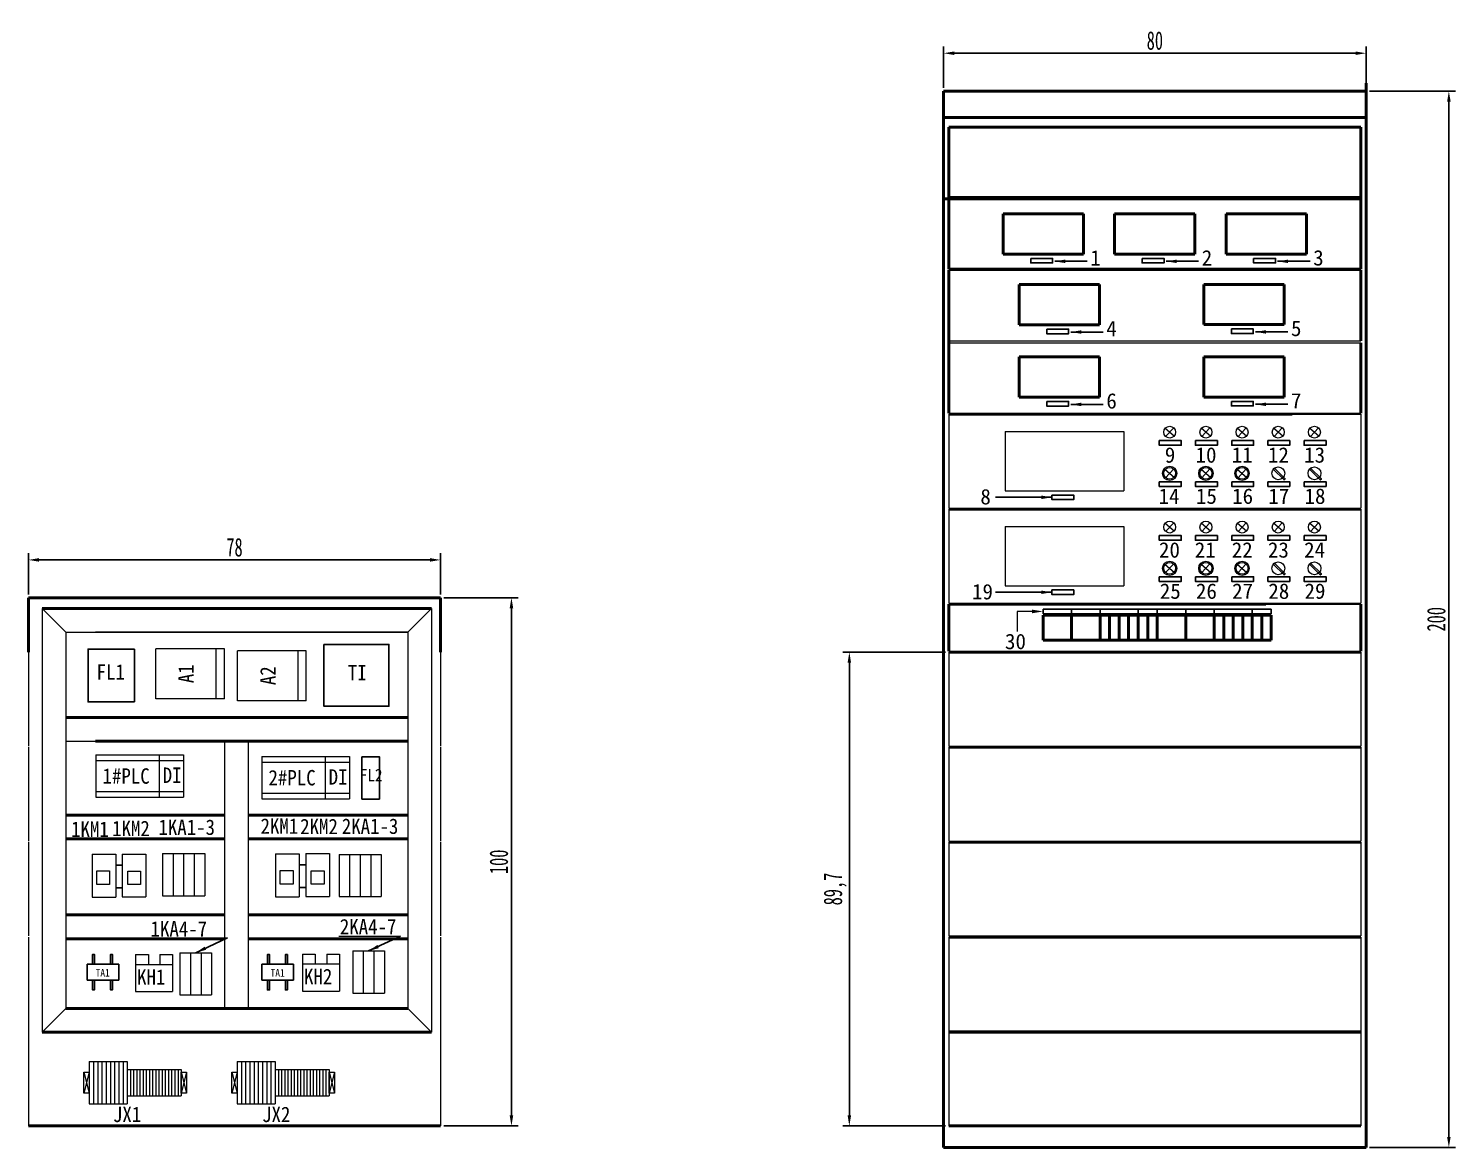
# Model space of a CAD drawing. Header units: millimetres. Extents: x 351 to 10319, y -5939 to 5511.
# Drawn here: x 587.1 to 857.3, y 862.4 to 1074.3 of the extents above; entities that cross this region are included whole.
import ezdxf

# ---------------------------------------------------------------- set-up
doc = ezdxf.new("R2010")
doc.units = ezdxf.units.MM
doc.layers.add('41', color=7, linetype='Continuous')
doc.layers.add('TEXT', color=1, linetype='Continuous', lineweight=50)
doc.styles.add('song', font='SimSun.ttf', dxfattribs={"width": 0.65})
doc.dimstyles.new('ISO-25', dxfattribs={"dimtxt": 3.5, "dimasz": 2, "dimexe": 1.25, "dimexo": 0.625, "dimtad": 1, "dimtoh": 1, "dimtxsty": 'song', "dimcen": 2.5, "dimadec": 0, "dimazin": 0, "dimtfac": 1, "dimtmove": 0, "dimatfit": 3, "dimfxl": 0, "dimarcsym": 0})

# ---------------------------------------------------------------- blocks, each defined once
blk = doc.blocks.new('*D38')
at = {"color": 0, "lineweight": -2}
for p, q in [((840.97, 1062.42), (857.26, 1062.42)), ((856.01, 1060.42), (856.01, 864.42)), ((840.97, 862.42), (857.26, 862.42))]:
    blk.add_line(p, q, dxfattribs=at)
at = {"color": 0}
for points in [[(855.68, 1060.42), (856.35, 1060.42), (856.01, 1062.42)], [(855.68, 864.42), (856.35, 864.42), (856.01, 862.42)]]:
    blk.add_solid(points, dxfattribs=at)
at = {"layer": 'Defpoints', "color": 0}
for p in [(840.34, 1062.42), (840.34, 862.42), (856.01, 862.42)]:
    blk.add_point(p, dxfattribs=at)
at = {"color": 0, "insert": (853.64, 962.42), "char_height": 3.5, "attachment_point": 5, "rotation": 90, "style": 'song'}
blk.add_mtext('200', dxfattribs=at)
blk = doc.blocks.new('*D37')
at = {"color": 0, "lineweight": -2}
for p, q in [((760.34, 1063.05), (760.34, 1070.84)), ((840.34, 1063.05), (840.34, 1070.84)), ((762.34, 1069.59), (838.34, 1069.59))]:
    blk.add_line(p, q, dxfattribs=at)
at = {"color": 0}
for points in [[(762.34, 1069.92), (762.34, 1069.26), (760.34, 1069.59)], [(838.34, 1069.92), (838.34, 1069.26), (840.34, 1069.59)]]:
    blk.add_solid(points, dxfattribs=at)
at = {"layer": 'Defpoints', "color": 0}
for p in [(840.34, 1069.59), (760.34, 1062.42), (840.34, 1062.42)]:
    blk.add_point(p, dxfattribs=at)
at = {"color": 0, "insert": (800.34, 1071.97), "char_height": 3.5, "attachment_point": 5, "style": 'song'}
blk.add_mtext('80', dxfattribs=at)
blk = doc.blocks.new('*D39')
at = {"color": 0, "lineweight": -2}
for p, q in [((760.72, 956.2), (741.24, 956.2)), ((742.49, 954.2), (742.49, 868.5)), ((760.72, 866.5), (741.24, 866.5))]:
    blk.add_line(p, q, dxfattribs=at)
at = {"color": 0}
for points in [[(742.16, 954.2), (742.82, 954.2), (742.49, 956.2)], [(742.16, 868.5), (742.82, 868.5), (742.49, 866.5)]]:
    blk.add_solid(points, dxfattribs=at)
at = {"layer": 'Defpoints', "color": 0}
for p in [(761.34, 956.2), (742.49, 866.5), (761.34, 866.5)]:
    blk.add_point(p, dxfattribs=at)
at = {"color": 0, "insert": (739.82, 911.35), "char_height": 3.5, "attachment_point": 5, "rotation": 90, "style": 'song'}
blk.add_mtext('89,7', dxfattribs=at)
blk = doc.blocks.new('*D40')
at = {"color": 0, "lineweight": -2}
for p, q in [((665.69, 966.5), (679.76, 966.5)), ((678.51, 964.5), (678.51, 868.5)), ((665.69, 866.5), (679.76, 866.5))]:
    blk.add_line(p, q, dxfattribs=at)
at = {"color": 0}
for points in [[(678.17, 964.5), (678.84, 964.5), (678.51, 966.5)], [(678.17, 868.5), (678.84, 868.5), (678.51, 866.5)]]:
    blk.add_solid(points, dxfattribs=at)
at = {"layer": 'Defpoints', "color": 0}
for p in [(665.07, 966.5), (665.07, 866.5), (678.51, 866.5)]:
    blk.add_point(p, dxfattribs=at)
at = {"color": 0, "insert": (676.13, 916.5), "char_height": 3.5, "attachment_point": 5, "rotation": 90, "style": 'song'}
blk.add_mtext('100', dxfattribs=at)
blk = doc.blocks.new('*D42')
at = {"color": 0, "lineweight": -2}
for p, q in [((587.07, 967.13), (587.07, 974.91)), ((589.07, 973.66), (663.07, 973.66)), ((665.07, 967.13), (665.07, 974.91))]:
    blk.add_line(p, q, dxfattribs=at)
at = {"color": 0}
for points in [[(589.07, 974), (589.07, 973.33), (587.07, 973.66)], [(663.07, 974), (663.07, 973.33), (665.07, 973.66)]]:
    blk.add_solid(points, dxfattribs=at)
at = {"layer": 'Defpoints', "color": 0}
for p in [(665.07, 973.66), (587.07, 966.5), (665.07, 966.5)]:
    blk.add_point(p, dxfattribs=at)
at = {"color": 0, "insert": (626.07, 976.04), "char_height": 3.5, "attachment_point": 5, "style": 'song'}
blk.add_mtext('78', dxfattribs=at)

msp = doc.modelspace()

# ---------------------------------------------------------------- linework, layer by layer
at = {"lineweight": 50}
for p, q in [((760.342, 1062.423), (840.342, 1062.423)), ((760.342, 1062.423), (760.342, 862.423)), ((840.342, 1063.913), (840.342, 884.284)), ((840.342, 1062.423), (840.342, 862.423)), ((760.342, 1057.423), (840.342, 1057.423)), ((761.342, 1055.595), (839.342, 1055.595)), ((761.342, 1055.595), (761.342, 1028.692)), ((839.342, 1055.595), (839.342, 1028.692)), ((760.342, 1042.027), (827.342, 1042.027)), ((761.342, 1042.26), (839.342, 1042.26)), ((761.342, 1042.027), (839.342, 1042.027)), ((771.621, 1039.172), (771.621, 1031.562)), ((771.621, 1039.172), (786.821, 1039.172)), ((786.821, 1039.172), (786.821, 1031.562)), ((792.726, 1039.172), (807.926, 1039.172)), ((792.726, 1039.172), (792.726, 1031.562)), ((807.926, 1039.172), (807.926, 1031.562)), ((813.831, 1039.172), (813.831, 1031.562)), ((813.831, 1039.172), (829.031, 1039.172)), ((829.031, 1039.172), (829.031, 1031.562)), ((771.621, 1031.562), (786.821, 1031.562)), ((792.726, 1031.562), (807.926, 1031.562)), ((813.831, 1031.562), (829.031, 1031.562)), ((761.342, 1028.692), (839.342, 1028.692)), ((761.342, 1028.692), (826.342, 1028.692)), ((761.342, 1028.492), (761.342, 1001.451)), ((839.342, 1028.492), (839.342, 1015.157)), ((774.659, 1025.79), (774.659, 1018.18)), ((774.659, 1025.79), (789.859, 1025.79)), ((789.859, 1025.79), (789.859, 1018.18)), ((824.825, 1025.812), (809.625, 1025.812)), ((809.625, 1025.812), (809.625, 1018.201)), ((824.825, 1025.812), (824.825, 1018.201)), ((774.659, 1018.18), (789.859, 1018.18)), ((824.825, 1018.201), (809.625, 1018.201)), ((839.342, 1014.786), (839.342, 1001.451)), ((774.659, 1012.084), (774.659, 1004.474)), ((774.659, 1012.084), (789.859, 1012.084)), ((789.859, 1012.084), (789.859, 1004.474)), ((809.625, 1012.106), (809.625, 1004.495)), ((824.825, 1012.106), (809.625, 1012.106)), ((824.825, 1012.106), (824.825, 1004.495)), ((774.659, 1004.474), (789.859, 1004.474)), ((824.825, 1004.495), (809.625, 1004.495)), ((761.342, 1001.251), (826.342, 1001.251)), ((761.342, 983.271), (839.342, 983.271)), ((761.342, 965.291), (821.342, 965.291)), ((761.342, 965.291), (761.342, 956.401)), ((839.342, 965.291), (839.342, 956.401)), ((589.642, 964.461), (663.361, 964.461)), ((779.18, 963.196), (822.38, 963.196)), ((779.18, 963.196), (779.18, 958.496)), ((784.58, 963.196), (784.58, 958.496)), ((784.58, 963.196), (784.58, 958.496)), ((789.98, 963.196), (789.98, 958.496)), ((791.78, 963.196), (791.78, 958.496)), ((793.58, 963.196), (793.58, 958.496)), ((795.38, 963.196), (795.38, 958.496)), ((797.18, 963.196), (797.18, 958.496)), ((798.98, 963.196), (798.98, 958.496)), ((800.78, 963.196), (800.78, 958.496)), ((800.78, 963.196), (800.78, 958.496)), ((806.18, 963.196), (806.18, 958.496)), ((806.18, 963.196), (806.18, 958.496)), ((811.58, 963.196), (811.58, 958.496)), ((813.38, 963.196), (813.38, 958.496)), ((815.18, 963.196), (815.18, 958.496)), ((816.98, 963.196), (816.98, 958.496)), ((818.78, 963.196), (818.78, 958.496)), ((820.58, 963.196), (820.58, 958.496)), ((822.38, 963.196), (822.38, 958.496)), ((822.38, 963.196), (822.38, 958.496)), ((779.18, 958.496), (822.38, 958.496)), ((761.342, 956.201), (839.342, 956.201)), ((594.142, 943.837), (658.861, 943.837)), ((599.761, 939.337), (658.861, 939.337)), ((761.342, 938.221), (839.342, 938.221)), ((594.142, 925.337), (617.199, 925.337)), ((617.199, 925.337), (624.17, 925.337)), ((628.67, 925.337), (658.861, 925.337)), ((594.142, 920.837), (617.199, 920.837)), ((617.199, 920.837), (624.17, 920.837)), ((628.67, 920.837), (658.861, 920.837)), ((761.342, 920.241), (839.342, 920.241)), ((594.142, 906.437), (617.199, 906.437)), ((617.199, 906.437), (624.17, 906.437)), ((628.67, 906.437), (658.861, 906.437)), ((594.142, 901.937), (617.199, 901.937)), ((617.199, 901.937), (624.17, 901.937)), ((628.67, 901.937), (658.861, 901.937)), ((761.342, 902.261), (839.342, 902.261)), ((594.142, 888.736), (658.861, 888.736)), ((589.642, 884.236), (663.361, 884.236)), ((761.342, 884.281), (839.342, 884.281)), ((761.342, 866.501), (839.342, 866.501)), ((760.342, 862.423), (840.342, 862.423))]:
    msp.add_line(p, q, dxfattribs=at)
at = {"lineweight": 20}
for p, q in [((761.342, 1028.492), (839.342, 1028.492)), ((761.342, 1015.157), (839.342, 1015.157)), ((761.342, 1014.786), (839.342, 1014.786)), ((761.342, 1001.451), (839.342, 1001.451)), ((761.342, 1001.451), (839.342, 1001.451)), ((761.342, 1001.251), (839.342, 1001.251)), ((761.342, 1001.251), (761.342, 983.471)), ((839.342, 1001.251), (839.342, 983.471)), ((771.986, 997.961), (794.486, 997.961)), ((771.986, 997.961), (771.986, 986.761)), ((794.486, 997.961), (794.486, 986.761)), ((802.29, 998.577), (804.004, 997.12)), ((802.38, 997.025), (803.914, 998.672)), ((809.144, 998.577), (810.858, 997.12)), ((809.234, 997.025), (810.768, 998.672)), ((815.997, 998.577), (817.712, 997.12)), ((816.088, 997.025), (817.621, 998.672)), ((822.851, 998.577), (824.566, 997.12)), ((822.942, 997.025), (824.475, 998.672)), ((829.705, 998.577), (831.419, 997.12)), ((829.795, 997.025), (831.329, 998.672)), ((802.29, 990.78), (804.004, 989.323)), ((802.38, 989.228), (803.914, 990.875)), ((809.144, 990.78), (810.858, 989.323)), ((809.234, 989.228), (810.768, 990.875)), ((815.997, 990.78), (817.712, 989.323)), ((816.088, 989.228), (817.621, 990.875)), ((771.986, 986.761), (794.486, 986.761)), ((761.342, 983.471), (839.342, 983.471)), ((761.342, 983.271), (826.342, 983.271)), ((761.342, 983.271), (826.342, 983.271)), ((761.342, 983.271), (761.342, 965.491)), ((839.342, 983.271), (839.342, 965.491)), ((771.986, 979.981), (771.986, 968.781)), ((771.986, 979.981), (794.486, 979.981)), ((794.486, 979.981), (794.486, 968.781)), ((802.29, 980.597), (804.004, 979.14)), ((802.38, 979.045), (803.914, 980.692)), ((809.144, 980.597), (810.858, 979.14)), ((809.234, 979.045), (810.768, 980.692)), ((815.997, 980.597), (817.712, 979.14)), ((816.088, 979.045), (817.621, 980.692)), ((822.851, 980.597), (824.566, 979.14)), ((822.942, 979.045), (824.475, 980.692)), ((829.705, 980.597), (831.419, 979.14)), ((829.795, 979.045), (831.329, 980.692)), ((802.29, 972.8), (804.004, 971.343)), ((802.38, 971.248), (803.914, 972.895)), ((809.144, 972.8), (810.858, 971.343)), ((809.234, 971.248), (810.768, 972.895)), ((815.997, 972.8), (817.712, 971.343)), ((816.088, 971.248), (817.621, 972.895)), ((771.986, 968.781), (794.486, 968.781)), ((761.342, 965.491), (839.342, 965.491)), ((761.342, 965.291), (839.342, 965.291)), ((589.642, 964.461), (589.642, 884.236)), ((594.142, 959.961), (589.642, 964.461)), ((658.861, 959.961), (663.361, 964.461)), ((663.361, 964.461), (663.361, 884.236)), ((774.268, 963.903), (774.268, 960.08)), ((822.38, 963.466), (822.38, 964.34)), ((594.142, 959.961), (594.142, 888.736)), ((594.142, 959.961), (612.683, 959.961)), ((658.861, 959.961), (658.861, 888.736)), ((611.149, 947.332), (611.149, 956.832)), ((624.149, 956.832), (611.149, 956.832)), ((622.599, 947.332), (622.599, 956.832)), ((624.149, 947.332), (624.149, 956.832)), ((626.655, 946.955), (626.655, 956.455)), ((639.655, 956.455), (626.655, 956.455)), ((638.106, 946.955), (638.106, 956.455)), ((639.655, 946.955), (639.655, 956.455)), ((761.342, 956.401), (839.342, 956.401)), ((761.342, 956.201), (761.342, 938.421)), ((839.342, 956.201), (839.342, 938.421)), ((624.149, 947.332), (611.149, 947.332)), ((639.655, 946.955), (626.655, 946.955)), ((594.142, 939.337), (612.683, 939.337)), ((624.17, 939.337), (624.17, 888.736)), ((628.67, 939.337), (628.67, 888.736)), ((761.342, 938.421), (839.342, 938.421)), ((761.342, 938.221), (761.342, 920.441)), ((839.342, 938.221), (839.342, 920.441)), ((599.834, 936.74), (616.434, 936.74)), ((599.834, 936.74), (599.834, 928.74)), ((599.873, 935.713), (616.434, 935.713)), ((611.834, 936.74), (611.834, 928.74)), ((616.434, 936.74), (616.434, 928.74)), ((631.256, 936.42), (631.256, 928.42)), ((631.256, 936.42), (647.856, 936.42)), ((631.295, 935.393), (647.856, 935.393)), ((643.256, 936.42), (643.256, 928.42)), ((647.856, 936.42), (647.856, 928.42)), ((599.873, 929.845), (616.434, 929.845)), ((631.295, 929.525), (647.856, 929.525)), ((599.834, 928.74), (616.434, 928.74)), ((599.834, 928.74), (616.434, 928.74)), ((631.256, 928.42), (647.856, 928.42)), ((631.256, 928.42), (647.856, 928.42)), ((761.342, 920.441), (839.342, 920.441)), ((761.342, 920.241), (761.342, 902.461)), ((839.342, 920.241), (839.342, 902.461)), ((599.092, 917.928), (603.592, 917.928)), ((599.092, 917.928), (599.092, 909.828)), ((603.592, 917.928), (603.592, 909.828)), ((604.804, 917.978), (609.304, 917.978)), ((604.804, 917.978), (604.804, 909.878)), ((609.304, 917.978), (609.304, 909.878)), ((612.432, 918.046), (612.432, 910.046)), ((612.432, 918.046), (612.432, 910.046)), ((612.432, 918.046), (620.432, 918.046)), ((614.432, 918.046), (614.432, 910.046)), ((616.432, 918.046), (616.432, 910.046)), ((616.432, 918.046), (616.432, 910.046)), ((618.432, 918.046), (618.432, 910.046)), ((618.432, 918.046), (618.432, 910.046)), ((620.432, 918.046), (620.432, 910.046)), ((633.844, 917.999), (633.844, 909.899)), ((633.844, 917.999), (638.344, 917.999)), ((638.344, 917.999), (638.344, 909.899)), ((639.556, 918.049), (639.556, 909.949)), ((639.556, 918.049), (644.056, 918.049)), ((644.056, 918.049), (644.056, 909.949)), ((645.861, 917.905), (653.861, 917.905)), ((645.861, 917.905), (645.861, 909.905)), ((645.861, 917.905), (645.861, 909.905)), ((647.861, 917.905), (647.861, 909.905)), ((649.861, 917.905), (649.861, 909.905)), ((649.861, 917.905), (649.861, 909.905)), ((651.861, 917.905), (651.861, 909.905)), ((651.861, 917.905), (651.861, 909.905)), ((653.861, 917.905), (653.861, 909.905)), ((599.092, 909.828), (603.592, 909.828)), ((604.804, 909.878), (609.304, 909.878)), ((612.432, 910.046), (620.432, 910.046)), ((633.844, 909.899), (638.344, 909.899)), ((639.556, 909.949), (644.056, 909.949)), ((645.861, 909.905), (653.861, 909.905)), ((761.342, 902.461), (839.342, 902.461)), ((608.183, 902.094), (624.77, 902.094)), ((645.818, 902.415), (657.489, 902.415)), ((761.342, 902.261), (761.342, 884.481)), ((839.342, 902.261), (839.342, 884.481)), ((607.353, 898.924), (607.353, 891.924)), ((607.353, 898.924), (609.753, 898.924)), ((607.353, 897.086), (614.353, 897.086)), ((609.753, 898.924), (609.753, 897.086)), ((611.954, 898.924), (614.353, 898.924)), ((611.954, 898.924), (611.954, 897.086)), ((614.353, 898.924), (614.353, 891.924)), ((615.735, 899.3), (617.735, 899.3)), ((615.735, 899.3), (615.735, 891.3)), ((617.735, 899.3), (619.735, 899.3)), ((617.735, 899.3), (617.735, 891.3)), ((617.735, 899.3), (617.735, 891.3)), ((619.735, 899.3), (621.735, 899.3)), ((619.735, 899.3), (619.735, 891.3)), ((619.735, 899.3), (619.735, 891.3)), ((621.735, 899.3), (621.735, 891.3)), ((621.735, 899.3), (621.735, 891.3)), ((638.955, 899.022), (641.355, 899.022)), ((638.955, 899.022), (638.955, 892.021)), ((638.955, 897.184), (645.955, 897.184)), ((641.355, 899.022), (641.355, 897.184)), ((643.556, 899.022), (643.556, 897.184)), ((643.556, 899.022), (645.955, 899.022)), ((645.955, 899.022), (645.955, 892.021)), ((648.455, 899.621), (648.455, 891.621)), ((648.455, 899.621), (650.455, 899.621)), ((650.455, 899.621), (650.455, 891.621)), ((650.455, 899.621), (650.455, 891.621)), ((650.455, 899.621), (652.455, 899.621)), ((652.455, 899.621), (652.455, 891.621)), ((652.455, 899.621), (652.455, 891.621)), ((652.455, 899.621), (654.455, 899.621)), ((654.455, 899.621), (654.455, 891.621)), ((654.455, 899.621), (654.455, 891.621)), ((761.342, 898.167), (761.342, 866.501)), ((839.342, 898.167), (839.342, 866.501)), ((607.353, 891.924), (614.353, 891.924)), ((638.955, 892.021), (645.955, 892.021)), ((615.735, 891.3), (617.735, 891.3)), ((617.735, 891.3), (619.735, 891.3)), ((619.735, 891.3), (621.735, 891.3)), ((648.455, 891.621), (650.455, 891.621)), ((650.455, 891.621), (652.455, 891.621)), ((652.455, 891.621), (654.455, 891.621)), ((594.142, 888.736), (589.642, 884.236)), ((658.861, 888.736), (663.361, 884.236)), ((761.342, 884.481), (839.342, 884.481)), ((598.57, 878.678), (605.77, 878.678)), ((598.57, 878.678), (598.57, 870.678)), ((599.37, 878.678), (599.37, 870.678)), ((599.37, 878.678), (599.37, 870.678)), ((600.17, 878.678), (600.17, 870.678)), ((600.17, 878.678), (600.17, 870.678)), ((600.97, 878.678), (600.97, 870.678)), ((600.97, 878.678), (600.97, 870.678)), ((601.77, 878.678), (601.77, 870.678)), ((601.77, 878.678), (601.77, 870.678)), ((602.57, 878.678), (602.57, 870.678)), ((602.57, 878.678), (602.57, 870.678)), ((603.37, 878.678), (603.37, 870.678)), ((603.37, 878.678), (603.37, 870.678)), ((604.17, 878.678), (604.17, 870.678)), ((604.17, 878.678), (604.17, 870.678)), ((604.97, 878.678), (604.97, 870.678)), ((604.97, 878.678), (604.97, 870.678)), ((604.97, 878.678), (604.97, 870.678)), ((605.77, 878.678), (605.77, 870.678)), ((626.574, 878.678), (626.574, 870.678)), ((626.574, 878.678), (633.774, 878.678)), ((627.374, 878.678), (627.374, 870.678)), ((627.374, 878.678), (627.374, 870.678)), ((628.174, 878.678), (628.174, 870.678)), ((628.174, 878.678), (628.174, 870.678)), ((628.974, 878.678), (628.974, 870.678)), ((628.974, 878.678), (628.974, 870.678)), ((629.774, 878.678), (629.774, 870.678)), ((629.774, 878.678), (629.774, 870.678)), ((630.574, 878.678), (630.574, 870.678)), ((630.574, 878.678), (630.574, 870.678)), ((631.374, 878.678), (631.374, 870.678)), ((631.374, 878.678), (631.374, 870.678)), ((632.174, 878.678), (632.174, 870.678)), ((632.174, 878.678), (632.174, 870.678)), ((632.974, 878.678), (632.974, 870.678)), ((632.974, 878.678), (632.974, 870.678)), ((632.974, 878.678), (632.974, 870.678)), ((633.774, 878.678), (633.774, 870.678)), ((597.537, 876.673), (598.57, 872.683)), ((598.57, 876.673), (597.537, 872.683)), ((605.77, 877.178), (605.77, 872.178)), ((605.77, 877.178), (615.97, 877.178)), ((606.37, 877.178), (606.37, 872.178)), ((606.37, 877.178), (606.37, 872.178)), ((606.97, 877.178), (606.97, 872.178)), ((606.97, 877.178), (606.97, 872.178)), ((607.57, 877.178), (607.57, 872.178)), ((607.57, 877.178), (607.57, 872.178)), ((608.17, 877.178), (608.17, 872.178)), ((608.17, 877.178), (608.17, 872.178)), ((608.77, 877.178), (608.77, 872.178)), ((608.77, 877.178), (608.77, 872.178)), ((609.37, 877.178), (609.37, 872.178)), ((609.37, 877.178), (609.37, 872.178)), ((609.97, 877.178), (609.97, 872.178)), ((609.97, 877.178), (609.97, 872.178)), ((610.57, 877.178), (610.57, 872.178)), ((610.57, 877.178), (610.57, 872.178)), ((611.17, 877.178), (611.17, 872.178)), ((611.17, 877.178), (611.17, 872.178)), ((611.77, 877.178), (611.77, 872.178)), ((611.77, 877.178), (611.77, 872.178)), ((612.37, 877.178), (612.37, 872.178)), ((612.37, 877.178), (612.37, 872.178)), ((612.97, 877.178), (612.97, 872.178)), ((612.97, 877.178), (612.97, 872.178)), ((613.57, 877.178), (613.57, 872.178)), ((613.57, 877.178), (613.57, 872.178)), ((614.17, 877.178), (614.17, 872.178)), ((614.17, 877.178), (614.17, 872.178)), ((614.77, 877.178), (614.77, 872.178)), ((614.77, 877.178), (614.77, 872.178)), ((615.37, 877.178), (615.37, 872.178)), ((615.37, 877.178), (615.37, 872.178)), ((615.97, 877.178), (615.97, 872.178)), ((617.003, 876.673), (615.97, 872.683)), ((615.97, 876.673), (617.003, 872.683)), ((626.574, 876.673), (625.541, 872.683)), ((625.541, 876.673), (626.574, 872.683)), ((633.774, 877.178), (633.774, 872.178)), ((633.774, 877.178), (643.974, 877.178)), ((634.374, 877.178), (634.374, 872.178)), ((634.374, 877.178), (634.374, 872.178)), ((634.974, 877.178), (634.974, 872.178)), ((634.974, 877.178), (634.974, 872.178)), ((635.574, 877.178), (635.574, 872.178)), ((635.574, 877.178), (635.574, 872.178)), ((636.174, 877.178), (636.174, 872.178)), ((636.174, 877.178), (636.174, 872.178)), ((636.774, 877.178), (636.774, 872.178)), ((636.774, 877.178), (636.774, 872.178)), ((637.374, 877.178), (637.374, 872.178)), ((637.374, 877.178), (637.374, 872.178)), ((637.974, 877.178), (637.974, 872.178)), ((637.974, 877.178), (637.974, 872.178)), ((638.574, 877.178), (638.574, 872.178)), ((638.574, 877.178), (638.574, 872.178)), ((639.174, 877.178), (639.174, 872.178)), ((639.174, 877.178), (639.174, 872.178)), ((639.774, 877.178), (639.774, 872.178)), ((639.774, 877.178), (639.774, 872.178)), ((640.374, 877.178), (640.374, 872.178)), ((640.374, 877.178), (640.374, 872.178)), ((640.974, 877.178), (640.974, 872.178)), ((640.974, 877.178), (640.974, 872.178)), ((641.574, 877.178), (641.574, 872.178)), ((641.574, 877.178), (641.574, 872.178)), ((642.174, 877.178), (642.174, 872.178)), ((642.174, 877.178), (642.174, 872.178)), ((642.774, 877.178), (642.774, 872.178)), ((642.774, 877.178), (642.774, 872.178)), ((643.374, 877.178), (643.374, 872.178)), ((643.374, 877.178), (643.374, 872.178)), ((643.974, 877.178), (643.974, 872.178)), ((643.974, 876.673), (645.008, 872.683)), ((645.008, 876.673), (643.974, 872.683)), ((598.57, 870.678), (605.77, 870.678)), ((605.77, 872.178), (615.97, 872.178)), ((626.574, 870.678), (633.774, 870.678)), ((633.774, 872.178), (643.974, 872.178)), ((587.069, 866.501), (665.069, 866.501)), ((761.342, 866.501), (839.342, 866.501))]:
    msp.add_line(p, q, dxfattribs=at)
at = {"color": 0}
for p, q in [((779.18, 964.34), (822.38, 964.34)), ((779.18, 963.466), (779.18, 964.34)), ((822.38, 963.466), (779.18, 963.466)), ((784.58, 963.466), (784.58, 964.34)), ((789.98, 963.466), (789.98, 964.34)), ((797.18, 963.466), (797.18, 964.34)), ((800.78, 963.466), (800.78, 964.34)), ((806.18, 963.466), (806.18, 964.34)), ((811.58, 963.466), (811.58, 964.34)), ((818.78, 963.466), (818.78, 964.34)), ((822.38, 963.466), (822.38, 964.34))]:
    msp.add_line(p, q, dxfattribs=at)
for p, q in [((599.761, 959.961), (658.861, 959.961)), ((607.13, 956.786), (607.13, 946.76)), ((603.592, 915.85), (604.804, 915.85)), ((638.344, 915.921), (639.556, 915.921)), ((603.592, 911.594), (604.804, 911.594)), ((638.344, 911.665), (639.556, 911.665)), ((598.14, 894.112), (598.14, 897.112)), ((598.14, 897.112), (604.14, 897.112)), ((604.14, 894.112), (604.14, 897.112)), ((631.267, 897.101), (637.267, 897.101)), ((631.267, 894.101), (631.267, 897.101)), ((637.267, 894.101), (637.267, 897.101)), ((598.14, 894.112), (604.14, 894.112)), ((631.267, 894.101), (637.267, 894.101))]:
    msp.add_line(p, q)
for points in [[(776.829, 1030.75), (780.981, 1030.75), (780.981, 1029.876), (776.829, 1029.876)], [(797.934, 1030.75), (802.086, 1030.75), (802.086, 1029.876), (797.934, 1029.876)], [(819.039, 1030.75), (823.191, 1030.75), (823.191, 1029.876), (819.039, 1029.876)], [(779.867, 1017.368), (784.019, 1017.368), (784.019, 1016.494), (779.867, 1016.494)], [(814.833, 1017.389), (818.985, 1017.389), (818.985, 1016.515), (814.833, 1016.515)], [(779.867, 1003.662), (784.019, 1003.662), (784.019, 1002.788), (779.867, 1002.788)], [(814.833, 1003.683), (818.985, 1003.683), (818.985, 1002.809), (814.833, 1002.809)], [(801.183, 996.242), (805.335, 996.242), (805.335, 995.368), (801.183, 995.368)], [(808.036, 996.242), (812.188, 996.242), (812.188, 995.368), (808.036, 995.368)], [(814.89, 996.242), (819.042, 996.242), (819.042, 995.368), (814.89, 995.368)], [(821.744, 996.242), (825.896, 996.242), (825.896, 995.368), (821.744, 995.368)], [(828.597, 996.242), (832.749, 996.242), (832.749, 995.368), (828.597, 995.368)], [(801.183, 988.446), (805.335, 988.446), (805.335, 987.572), (801.183, 987.572)], [(808.036, 988.446), (812.188, 988.446), (812.188, 987.572), (808.036, 987.572)], [(814.89, 988.446), (819.042, 988.446), (819.042, 987.572), (814.89, 987.572)], [(821.744, 988.446), (825.896, 988.446), (825.896, 987.572), (821.744, 987.572)], [(828.597, 988.446), (832.749, 988.446), (832.749, 987.572), (828.597, 987.572)], [(780.844, 985.949), (784.996, 985.949), (784.996, 985.075), (780.844, 985.075)], [(801.183, 978.262), (805.335, 978.262), (805.335, 977.388), (801.183, 977.388)], [(808.036, 978.262), (812.188, 978.262), (812.188, 977.388), (808.036, 977.388)], [(814.89, 978.262), (819.042, 978.262), (819.042, 977.388), (814.89, 977.388)], [(821.744, 978.262), (825.896, 978.262), (825.896, 977.388), (821.744, 977.388)], [(828.597, 978.262), (832.749, 978.262), (832.749, 977.388), (828.597, 977.388)], [(801.183, 970.466), (805.335, 970.466), (805.335, 969.592), (801.183, 969.592)], [(808.036, 970.466), (812.188, 970.466), (812.188, 969.592), (808.036, 969.592)], [(814.89, 970.466), (819.042, 970.466), (819.042, 969.592), (814.89, 969.592)], [(821.744, 970.466), (825.896, 970.466), (825.896, 969.592), (821.744, 969.592)], [(828.597, 970.466), (832.749, 970.466), (832.749, 969.592), (828.597, 969.592)], [(780.844, 967.969), (784.996, 967.969), (784.996, 967.095), (780.844, 967.095)]]:
    msp.add_lwpolyline(points, close=True, dxfattribs=at)
for points in [[(822.771, 990.837), (822.981, 991.047), (825.025, 989.002), (824.815, 988.792)], [(829.624, 990.837), (829.834, 991.047), (831.879, 989.002), (831.669, 988.792)], [(822.771, 972.857), (822.981, 973.067), (825.025, 971.022), (824.815, 970.812)], [(829.624, 972.857), (829.834, 973.067), (831.879, 971.022), (831.669, 970.812)], [(643.012, 957.664), (655.308, 957.664), (655.308, 945.954), (643.012, 945.954)], [(650.203, 936.4), (653.508, 936.4), (653.508, 928.379), (650.203, 928.379)], [(599.169, 897.112), (599.169, 898.95), (599.575, 898.95), (599.575, 897.112)], [(602.567, 897.112), (602.567, 898.95), (602.973, 898.95), (602.973, 897.112)], [(632.296, 897.101), (632.296, 898.939), (632.702, 898.939), (632.702, 897.101)], [(635.694, 897.101), (635.694, 898.939), (636.1, 898.939), (636.1, 897.101)], [(599.169, 894.112), (599.169, 892.274), (599.575, 892.274), (599.575, 894.112)], [(602.567, 894.112), (602.567, 892.274), (602.973, 892.274), (602.973, 894.112)], [(632.296, 894.101), (632.296, 892.262), (632.702, 892.262), (632.702, 894.101)], [(635.694, 894.101), (635.694, 892.262), (636.1, 892.262), (636.1, 894.101)]]:
    msp.add_lwpolyline(points, close=True)
at = {"lineweight": 20}
msp.add_lwpolyline([(777.097, 963.903), (774.268, 963.903)], dxfattribs=at)
msp.add_lwpolyline([(607.13, 946.76), (598.339, 946.76), (598.339, 956.786), (607.13, 956.786)])
for points in [[(599.969, 914.774), (602.415, 914.774), (602.415, 912.222), (599.969, 912.222)], [(605.847, 914.731), (608.293, 914.731), (608.293, 912.179), (605.847, 912.179)], [(634.721, 914.845), (637.167, 914.845), (637.167, 912.293), (634.721, 912.293)], [(640.599, 914.803), (643.045, 914.803), (643.045, 912.25), (640.599, 912.25)], [(597.537, 876.673), (598.57, 876.673), (598.57, 872.683), (597.537, 872.683)], [(615.97, 876.673), (617.003, 876.673), (617.003, 872.683), (615.97, 872.683)], [(625.541, 876.673), (626.574, 876.673), (626.574, 872.683), (625.541, 872.683)], [(643.974, 876.673), (645.008, 876.673), (645.008, 872.683), (643.974, 872.683)]]:
    msp.add_lwpolyline(points, close=True, dxfattribs=at)
for centre, radius in [((803.147, 997.848), 1.125), ((810.001, 997.848), 1.125), ((816.855, 997.848), 1.125), ((823.708, 997.848), 1.125), ((830.562, 997.848), 1.125), ((803.147, 990.052), 1.35), ((803.147, 990.052), 1.125), ((810.001, 990.052), 1.35), ((810.001, 990.052), 1.125), ((816.855, 990.052), 1.35), ((816.855, 990.052), 1.125), ((823.708, 990.052), 1.215), ((830.562, 990.052), 1.215), ((803.147, 979.868), 1.125), ((810.001, 979.868), 1.125), ((816.855, 979.868), 1.125), ((823.708, 979.868), 1.125), ((830.562, 979.868), 1.125), ((803.147, 972.072), 1.35), ((803.147, 972.072), 1.125), ((810.001, 972.072), 1.35), ((810.001, 972.072), 1.125), ((816.855, 972.072), 1.35), ((816.855, 972.072), 1.125), ((823.708, 972.072), 1.215), ((830.562, 972.072), 1.215)]:
    msp.add_circle(centre, radius, dxfattribs=at)
msp.add_solid([(777.097, 964.251), (779.18, 963.903), (777.097, 963.556)], dxfattribs=at)
at = {"layer": 'TEXT'}
for p, q in [((587.069, 956.201), (587.069, 966.501)), ((665.069, 966.501), (665.069, 956.201))]:
    msp.add_line(p, q, dxfattribs=at)
at = {"layer": 'TEXT', "lineweight": 50}
for p, q in [((587.069, 966.501), (665.069, 966.501)), ((587.069, 866.501), (665.069, 866.501))]:
    msp.add_line(p, q, dxfattribs=at)
at = {"layer": 'TEXT', "lineweight": 20}
for p, q in [((587.069, 956.201), (587.069, 938.421)), ((665.069, 956.201), (665.069, 938.421)), ((587.069, 938.221), (587.069, 920.441)), ((665.069, 938.221), (665.069, 920.441)), ((587.069, 920.241), (587.069, 902.461)), ((665.069, 920.241), (665.069, 902.461)), ((587.069, 902.261), (587.069, 884.481)), ((665.069, 902.261), (665.069, 884.481)), ((587.069, 898.167), (587.069, 866.501)), ((665.069, 898.167), (665.069, 866.501))]:
    msp.add_line(p, q, dxfattribs=at)

# ---------------------------------------------------------------- texts
at = {"lineweight": 9, "style": 'song', "width": 0.9}
for s, height, p in [('FL1', 2.9167, (599.946, 950.988)), ('TI', 2.9167, (647.536, 950.843)), ('1#PLC', 2.9167, (601.082, 931.29)), ('DI', 2.9167, (612.476, 931.442)), ('2#PLC', 2.9167, (632.504, 930.969)), ('DI', 2.9167, (643.898, 931.121)), ('FL2', 2.3333, (649.806, 931.761)), ('1KM1', 2.9167, (595.119, 921.231)), ('1KM2', 2.9167, (602.888, 921.362)), ('1KA1-3', 2.9167, (611.662, 921.594)), ('2KM1', 2.9167, (631.002, 921.811)), ('2KM2', 2.9167, (638.502, 921.74)), ('2KA1-3', 2.9167, (646.382, 921.783)), ('1KA4-7', 2.9167, (610.174, 902.357)), ('2KA4-7', 2.9167, (646.012, 902.77)), ('TA1', 1.4583, (599.772, 894.773)), ('KH1', 2.9167, (607.625, 893.238)), ('TA1', 1.4583, (632.899, 894.761)), ('KH2', 2.9167, (639.227, 893.336)), ('JX1', 2.9167, (603.047, 867.231)), ('JX2', 2.9167, (631.291, 867.231))]:
    msp.add_text(s, height=height, dxfattribs=at).set_placement(p)
for s, p in [('A1', (618.34, 950.325)), ('A2', (633.846, 949.949))]:
    msp.add_text(s, height=2.9167, rotation=90, dxfattribs=at).set_placement(p)
at = {"layer": '41', "color": 0, "style": 'song'}
for s, height, p in [('1', 2.917, (788.116, 1029.396)), ('2', 2.917, (809.221, 1029.396)), ('3', 2.917, (830.326, 1029.396)), ('4', 2.917, (791.153, 1016.014)), ('5', 2.917, (826.12, 1016.035)), ('6', 2.917, (791.153, 1002.308)), ('7', 2.917, (826.12, 1002.329)), ('9', 2.917, (802.229, 992.069)), ('10', 2.9167, (808.046, 992.069)), ('11', 2.9167, (814.9, 992.069)), ('12', 2.9167, (821.753, 992.069)), ('13', 2.9167, (828.607, 992.069)), ('8', 2.917, (767.303, 984.168)), ('14', 2.9167, (801.052, 984.272)), ('15', 2.9167, (808.121, 984.272)), ('16', 2.9167, (814.975, 984.272)), ('17', 2.9167, (821.828, 984.272)), ('18', 2.9167, (828.682, 984.272)), ('20', 2.9167, (801.12, 974.089)), ('21', 2.9167, (807.895, 974.089)), ('22', 2.9167, (814.9, 974.089)), ('23', 2.9167, (821.753, 974.089)), ('24', 2.9167, (828.607, 974.089)), ('19', 2.9167, (765.719, 966.188)), ('25', 2.9167, (801.279, 966.292)), ('26', 2.9167, (808.121, 966.292)), ('27', 2.9167, (814.975, 966.292)), ('28', 2.9167, (821.828, 966.292)), ('29', 2.9167, (828.682, 966.292)), ('30', 2.9167, (771.964, 956.762))]:
    msp.add_text(s, height=height, dxfattribs=at).set_placement(p)

# ---------------------------------------------------------------- dimensions: what is measured, and where the dimension line sits
for base, p1, p2, picture, middle in [((840.342, 1069.59), (760.342, 1062.423), (840.342, 1062.423), '*D37', (800.342, 1071.965)), ((665.069, 973.665), (587.069, 966.501), (665.069, 966.501), '*D42', (626.069, 976.04))]:
    dim = msp.add_linear_dim(base=base, p1=p1, p2=p2, dimstyle='ISO-25')
    dim.commit()
    dim.dimension.update_dxf_attribs({"geometry": picture, "text_midpoint": middle})
for base, p1, p2, picture, middle in [((856.012, 862.423), (840.342, 1062.423), (840.342, 862.423), '*D38', (853.637, 962.423)), ((678.506, 866.501), (665.069, 966.501), (665.069, 866.501), '*D40', (676.131, 916.501)), ((742.49, 866.501), (761.342, 956.201), (761.342, 866.501), '*D39', (739.823, 911.351))]:
    dim = msp.add_linear_dim(base=base, p1=p1, p2=p2, angle=90, dimstyle='ISO-25')
    dim.commit()
    dim.dimension.update_dxf_attribs({"geometry": picture, "text_midpoint": middle})

# ---------------------------------------------------------------- leaders
at = {"lineweight": 20}
for points in [[(781.373, 1030.19), (787.523, 1030.19)], [(802.478, 1030.19), (808.628, 1030.19)], [(823.583, 1030.19), (829.733, 1030.19)], [(784.411, 1016.808), (790.56, 1016.808)], [(819.377, 1016.829), (825.527, 1016.829)], [(784.411, 1003.102), (790.56, 1003.102)], [(819.377, 1003.123), (825.527, 1003.123)], [(780.844, 985.512), (770.144, 985.512)], [(780.844, 967.532), (770.144, 967.532)], [(618.735, 899.3), (624.77, 902.094)], [(651.455, 899.621), (657.489, 902.415)]]:
    msp.add_leader(points, dimstyle='ISO-25', override={"dimgap": 0.625, "dimtad": 0}, dxfattribs=at)

doc.saveas('drawing.dxf')
